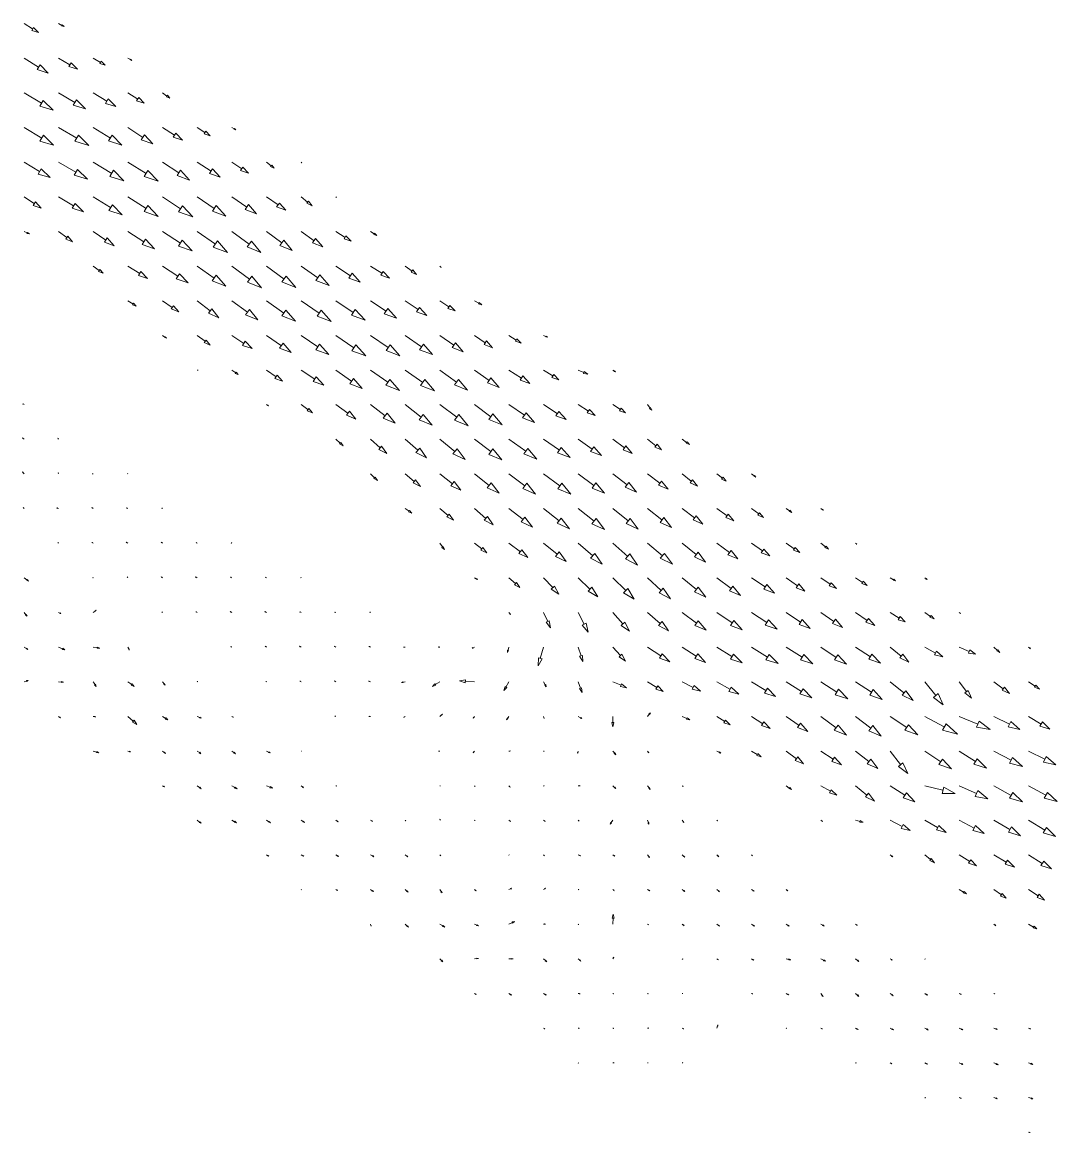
# Model space of a CAD drawing. Extents: x 64425 to 71228, y 9509 to 12475.
# Drawn here: x 68774 to 69522, y 10424 to 11226 of the extents above; entities that cross this region are included whole.
import ezdxf

# ---------------------------------------------------------------- set-up
doc = ezdxf.new("R2010")
doc.units = 0
doc.header["$MEASUREMENT"] = 0
doc.layers.get('0').update_dxf_attribs({"linetype": 'CONTINUOUS'})
doc.layers.add('vecors', color=7, linetype='CONTINUOUS', lineweight=13, true_color=0x0000d1)

# ---------------------------------------------------------------- blocks, each defined once
blk = doc.blocks.new('VECTOR')
at = {"color": 0}
for points in [[(0, 0, 0), (0.6, 0, 0)], [(1, 0, 0), (0.6, -0.1, 0), (0.6, 0.1, 0), (1, 0, 0)]]:
    blk.add_polyline3d(points, dxfattribs=at)

msp = doc.modelspace()

# ---------------------------------------------------------------- block references
at = {"layer": 'vecors'}
for p, xscale, yscale, rotation in [((68775, 11225), 12.1687159895, 12.1687159895, 328.6669054164), ((68800, 11225), 4.46586961619, 4.46586961619, 331.4165469661), ((68775, 11200), 20.5426169009, 20.5426169009, 328.5981632943), ((68800, 11200), 15.6473914305, 15.6473914305, 330.2989275495), ((68825, 11200), 9.97184896951, 9.97184896951, 330.4308053475), ((68850, 11200), 3.28189821692, 3.28189821692, 332.0982171233), ((68775, 11175), 24.4909018873, 24.4909018873, 329.3079335421), ((68800, 11175), 22.5353301386, 22.5353301386, 329.2201455675), ((68825, 11175), 19.0214220244, 19.0214220244, 328.8694039954), ((68850, 11175), 13.8934656184, 13.8934656184, 327.3734203683), ((68875, 11175), 6.35863212318, 6.35863212318, 324.3708271184), ((68775, 11150), 24.8983931678, 24.8983931678, 329.0291059559), ((68800, 11150), 25.2728446995, 25.2728446995, 329.2666820236), ((68825, 11150), 24.1352064288, 24.1352064288, 328.318177406), ((68850, 11150), 21.6029917083, 21.6029917083, 326.8157632922999), ((68875, 11150), 17.1096197051, 17.1096197051, 327.5849473554), ((68900, 11150), 11.020496813, 11.020496813, 326.9953699238), ((68925, 11150), 3.21895014426, 3.21895014426, 331.128286353), ((68775, 11125), 21.8085989609, 21.8085989609, 329.5015350228), ((68800, 11125), 24.093719443, 24.093719443, 329.6747039437), ((68825, 11125), 25.8770561816, 25.8770561816, 328.6914797904), ((68850, 11125), 25.7480996141, 25.7480996141, 327.7878461015), ((68875, 11125), 23.4081310489, 23.4081310489, 326.5468710709001), ((68900, 11125), 19.8083337934, 19.8083337934, 326.8039596075), ((68925, 11125), 14.3350135245, 14.3350135245, 326.1322822216001), ((68950, 11125), 7.04823778905, 7.04823778905, 322.3187308756), ((68975, 11125), 0.671815403283, 0.671815403283, 307.5720631705), ((68825, 11100), 24.5011694383, 24.5011694383, 327.9541755818), ((68850, 11100), 25.9634308919, 25.9634308919, 326.8757797436), ((68875, 11100), 26.1405225687, 26.1405225687, 326.2302969845), ((68900, 11100), 24.8001559438, 24.8001559438, 325.9270236226), ((68775, 11100), 14.9266835909, 14.9266835909, 326.5015409539999), ((68800, 11100), 21.0052553909, 21.0052553909, 328.9698200909), ((68925, 11100), 21.6978016964, 21.6978016964, 325.3945027428), ((68950, 11100), 16.9135736547, 16.9135736547, 324.8798549057), ((68975, 11100), 10.1209255452, 10.1209255452, 320.7703522263), ((69000, 11100), 0.612364781074, 0.612364781074, 315.2265582117), ((68775, 11075), 4.23291185008, 4.23291185008, 335.7614829722), ((68800, 11075), 12.4491163337, 12.4491163337, 323.4376519279), ((68825, 11075), 18.2344025023, 18.2344025023, 325.7374930322), ((68850, 11075), 22.8039901859, 22.8039901859, 326.9333464819), ((68875, 11075), 25.5522075182, 25.5522075182, 326.965735459), ((68900, 11075), 26.5392691327, 26.5392691327, 325.3863322727), ((68925, 11075), 25.8766943261, 25.8766943261, 324.1743105767), ((68950, 11075), 23.0116234092, 23.0116234092, 323.4778189865), ((68975, 11075), 19.1808264133, 19.1808264133, 324.4604095), ((69000, 11075), 13.160733808, 13.160733808, 327.5763446029), ((69025, 11075), 5.394696329380001, 5.394696329380001, 327.7583610965), ((68825, 11050), 8.76607166617, 8.76607166617, 324.3020170451), ((68850, 11050), 16.697446042, 16.697446042, 327.723510838), ((68875, 11050), 22.0724926784, 22.0724926784, 326.5663964233), ((68900, 11050), 25.1375498075, 25.1375498075, 324.87638857), ((68925, 11050), 26.4854555187, 26.4854555187, 323.4282623209), ((68950, 11050), 26.2325220532, 26.2325220532, 323.6889569364), ((68975, 11050), 24.4920608079, 24.4920608079, 325.2574384302), ((69000, 11050), 21.0736283634, 21.0736283634, 326.5993237816999), ((69025, 11050), 16.2874755272, 16.2874755272, 328.1175273105), ((69050, 11050), 10.3331355755, 10.3331355755, 324.1237074793), ((69075, 11050), 1.4560186781, 1.4560186781, 319.278162181), ((68850, 11025), 7.17695281492, 7.17695281492, 327.3376590456), ((68875, 11025), 14.1427701626, 14.1427701626, 325.8775726836), ((68900, 11025), 19.8915639273, 19.8915639273, 321.9458573511), ((68925, 11025), 23.2789392397, 23.2789392397, 323.659996779), ((68950, 11025), 25.5559295265, 25.5559295265, 324.6717659776), ((68975, 11025), 26.3702559967, 26.3702559967, 325.6494022537), ((69000, 11025), 25.299093912, 25.299093912, 326.517016336), ((69025, 11025), 22.5874918954, 22.5874918954, 326.1972338954), ((69050, 11025), 19.01715359, 19.01715359, 325.6651776899), ((69075, 11025), 13.3366872643, 13.3366872643, 326.4340300917), ((69100, 11025), 6.14836815081, 6.14836815081, 330.6638350297), ((68875, 11000), 3.53435986469, 3.53435986469, 324.6406372342), ((68900, 11000), 11.7799938762, 11.7799938762, 322.7408240236), ((68925, 11000), 17.4455201845, 17.4455201845, 326.7139880573999), ((68950, 11000), 21.7613316227, 21.7613316227, 325.0698868766), ((68975, 11000), 24.3028571288, 24.3028571288, 325.2218626951), ((69000, 11000), 26.1833524877, 26.1833524877, 325.5485051962), ((69025, 11000), 25.8796429937, 25.8796429937, 325.210939802), ((69050, 11000), 24.227146647, 24.227146647, 325.056928084), ((69075, 11000), 20.7179771235, 20.7179771235, 325.3413245291), ((69100, 11000), 15.8560402107, 15.8560402107, 326.0082504876), ((69125, 11000), 10.3573953898, 10.3573953898, 327.0900995062), ((69150, 11000), 3.05947329162, 3.05947329162, 333.1116048755), ((68900, 10975), 0.602059912413, 0.602059912413, 347.1917909992), ((68925, 10975), 5.67276875673, 5.67276875673, 324.216188863), ((68950, 10975), 14.0976222899, 14.0976222899, 324.6543978016), ((68975, 10975), 19.687862084, 19.687862084, 326.4295947434), ((69000, 10975), 23.1830882282, 23.1830882282, 325.1439042612), ((69025, 10975), 25.652567498, 25.652567498, 324.9838074937), ((69050, 10975), 26.0434316855, 26.0434316855, 324.6194147082), ((69075, 10975), 24.8408697756, 24.8408697756, 324.1220724891), ((69100, 10975), 21.8718558402, 21.8718558402, 324.9251515145), ((69125, 10975), 17.9597576627, 17.9597576627, 327.4754883251001), ((69150, 10975), 13.1158571138, 13.1158571138, 327.5483604496), ((69175, 10975), 7.397121851050001, 7.397121851050001, 337.0185251412), ((69200, 10975), 2.33643596936, 2.33643596936, 322.8168307512), ((68775, 10950), 1.01500144856, 1.01500144856, 138.68410192), ((68950, 10950), 1.81119557393, 1.81119557393, 328.258677682), ((68975, 10950), 10.111231613, 10.111231613, 323.9314351873), ((69000, 10950), 17.9037444432, 17.9037444432, 324.5174165486), ((69025, 10950), 22.1884744583, 22.1884744583, 323.1142347198), ((69050, 10950), 24.513235124, 24.513235124, 322.53712548), ((69075, 10950), 25.4823819517, 25.4823819517, 323.3796850281), ((69100, 10950), 24.6955565532, 24.6955565532, 324.1207839184), ((69125, 10950), 22.4973795709, 22.4973795709, 325.2417857335), ((69150, 10950), 19.5314532658, 19.5314532658, 326.5850078233), ((69175, 10950), 14.5309534749, 14.5309534749, 327.0269718302), ((69200, 10950), 10.7938432994, 10.7938432994, 327.0801525075), ((69225, 10950), 5.05163576007, 5.05163576007, 306.938766689), ((68775, 10925), 1.47291691576, 1.47291691576, 133.530097549), ((68800, 10925), 0.912682258469, 0.912682258469, 124.084705358), ((69025, 10925), 15.6326688406, 15.6326688406, 318.76908487), ((69050, 10925), 20.2888973371, 20.2888973371, 319.180865545), ((69075, 10925), 23.45037775, 23.45037775, 321.6642320142), ((69100, 10925), 24.7304807525, 24.7304807525, 323.1663552968), ((69125, 10925), 24.6552237213, 24.6552237213, 324.5896126554), ((69150, 10925), 23.1421893632, 23.1421893632, 325.3360564056), ((69175, 10925), 20.5061417236, 20.5061417236, 325.1744380608), ((69200, 10925), 17.3377131377, 17.3377131377, 323.6553383831), ((69225, 10925), 12.6966428425, 12.6966428425, 322.7127193098), ((69000, 10925), 7.13112686543, 7.13112686543, 318.7029464592), ((69250, 10925), 6.414552055290001, 6.414552055290001, 324.3943030771), ((68775, 10900), 1.89959740253, 1.89959740253, 127.28672336), ((69075, 10900), 19.337833869, 19.337833869, 322.400834544), ((69100, 10900), 22.6408691379, 22.6408691379, 322.1995385882), ((69125, 10900), 24.047486373, 24.047486373, 322.9232263032), ((69150, 10900), 24.3575595071, 24.3575595071, 323.4825056653), ((69175, 10900), 23.4379204386, 23.4379204386, 323.5054043542), ((69200, 10900), 21.5760411986, 21.5760411986, 322.1745586673999), ((68800, 10900), 0.99411310325, 0.99411310325, 117.575159946), ((68825, 10900), 0.870994352894, 0.870994352894, 168.22807823), ((68850, 10900), 0.336242770143, 0.336242770143, 144.502370149), ((69025, 10900), 7.008729369330001, 7.008729369330001, 316.2788811744), ((69050, 10900), 14.2764213222, 14.2764213222, 320.8523801023), ((69225, 10900), 18.5034180028, 18.5034180028, 323.289856596), ((69250, 10900), 14.0121422716, 14.0121422716, 321.3671671654), ((69275, 10900), 8.4507592756, 8.4507592756, 322.0505390545), ((69300, 10900), 3.83235295288, 3.83235295288, 323.7628018189), ((68775, 10875), 0.940239053343, 0.940239053343, 125.081432901), ((68800, 10875), 1.4782656489, 1.4782656489, 161.444591049), ((68825, 10875), 1.32550731693, 1.32550731693, 143.601641007), ((68850, 10875), 1.208778461, 1.208778461, 150.153265369), ((68875, 10875), 0.754267129165, 0.754267129165, 149.191189358), ((69050, 10875), 5.8287541302, 5.8287541302, 325.6113994798), ((69075, 10875), 12.9909942765, 12.9909942765, 320.2243866678), ((69100, 10875), 18.1024857497, 18.1024857497, 319.0793539776), ((69125, 10875), 21.5126549754, 21.5126549754, 321.6856152637), ((69150, 10875), 23.6226183719, 23.6226183719, 321.9388290216), ((69175, 10875), 24.3235635502, 24.3235635502, 321.3786162164), ((69200, 10875), 23.6297713932, 23.6297713932, 320.8519759519), ((69225, 10875), 22.0494699261, 22.0494699261, 321.6338955155), ((69250, 10875), 18.6498751203, 18.6498751203, 323.0555086658), ((69275, 10875), 15.0781872475, 15.0781872475, 324.4059892443), ((69300, 10875), 10.8126156842, 10.8126156842, 323.542806721), ((69325, 10875), 5.02500563246, 5.02500563246, 326.2428345575), ((69350, 10875), 2.24522879823, 2.24522879823, 326.1932357093), ((68800, 10850), 0.8133220108750001, 0.8133220108750001, 142.673670391), ((68825, 10850), 1.2181596885, 1.2181596885, 149.518841085), ((68850, 10850), 1.41114924162, 1.41114924162, 147.400588323), ((68875, 10850), 1.28866877506, 1.28866877506, 146.297742485), ((68900, 10850), 0.949849990496, 0.949849990496, 148.016388764), ((68925, 10850), 0.484373914899, 0.484373914899, 148.916700824), ((69075, 10850), 5.706628262000001, 5.706628262000001, 307.2734851555), ((69100, 10850), 11.3259287573, 11.3259287573, 322.6914112727), ((69125, 10850), 17.1106027742, 17.1106027742, 323.1885310234), ((69150, 10850), 21.0345079986, 21.0345079986, 321.0759480015), ((69175, 10850), 23.0276670817, 23.0276670817, 318.947214125), ((69200, 10850), 23.8009973766, 23.8009973766, 318.3455508412), ((69225, 10850), 23.4840897979, 23.4840897979, 319.656229128), ((69250, 10850), 21.6949904793, 21.6949904793, 321.1342974973001), ((69275, 10850), 18.9263831458, 18.9263831458, 323.5016504246), ((69300, 10850), 16.0423338246, 16.0423338246, 324.9770505337), ((69325, 10850), 11.932521472, 11.932521472, 325.8272038206), ((69350, 10850), 7.177259983939999, 7.177259983939999, 322.6602898856), ((69375, 10850), 1.3931021807, 1.3931021807, 325.3215944884), ((68775, 10825), 4.033658937119999, 4.033658937119999, 324.2432489072), ((68825, 10825), 0.366824113233, 0.366824113233, 156.550529431), ((68850, 10825), 0.950026895915, 0.950026895915, 124.976944577), ((68875, 10825), 1.22906207359, 1.22906207359, 148.596526402), ((68900, 10825), 1.34305883104, 1.34305883104, 151.24695936), ((68925, 10825), 1.17460233258, 1.17460233258, 149.880911511), ((68950, 10825), 0.881810193365, 0.881810193365, 151.181539466), ((68975, 10825), 0.378774009941, 0.378774009941, 139.472186747), ((69100, 10825), 2.65063506459, 2.65063506459, 330.5074239837), ((69125, 10825), 10.4954348403, 10.4954348403, 318.6832378128), ((69150, 10825), 16.1535519661, 16.1535519661, 313.3633339252), ((69175, 10825), 19.5722157464, 19.5722157464, 315.8991784259), ((69200, 10825), 21.6971120599, 21.6971120599, 315.1661449422), ((69225, 10825), 22.342234446, 22.342234446, 317.4509326100001), ((69250, 10825), 22.0741831536, 22.0741831536, 320.5577826741), ((69275, 10825), 21.3918717803, 21.3918717803, 323.4580263219), ((69300, 10825), 19.9429040488, 19.9429040488, 326.6889430534), ((69325, 10825), 16.6194773658, 16.6194773658, 324.4911142188), ((69350, 10825), 13.7201537862, 13.7201537862, 325.8106740564), ((69375, 10825), 10.2156137781, 10.2156137781, 327.4121964025), ((69400, 10825), 4.58843655598, 4.58843655598, 331.1529282599), ((69425, 10825), 2.11212841105, 2.11212841105, 324.9872678755), ((68775, 10800), 3.51843492154, 3.51843492154, 308.8577623902), ((68800, 10800), 1.85905711519, 1.85905711519, 333.971267079), ((68825, 10800), 2.74829327143, 2.74829327143, 40.0584758994), ((68875, 10800), 0.66188460448, 0.66188460448, 147.114196544), ((68900, 10800), 1.06112340385, 1.06112340385, 149.700846236), ((68925, 10800), 1.27431225141, 1.27431225141, 151.792453681), ((68950, 10800), 1.34756362786, 1.34756362786, 150.697712655), ((68975, 10800), 1.05867221135, 1.05867221135, 150.515751905), ((69000, 10800), 0.8379729395919999, 0.8379729395919999, 161.488346032), ((69025, 10800), 0.375778919114, 0.375778919114, 149.804520452), ((69125, 10800), 1.78779630958, 1.78779630958, 310.4991505338), ((69150, 10800), 12.0056700952, 12.0056700952, 293.9081411108), ((69175, 10800), 15.862250228, 15.862250228, 296.4041357702), ((69200, 10800), 18.0874586195, 18.0874586195, 311.632572669), ((69225, 10800), 20.1499235174, 20.1499235174, 319.0968991389), ((69250, 10800), 21.4702531852, 21.4702531852, 323.3798947883), ((69275, 10800), 22.2135720015, 22.2135720015, 325.7257826605), ((69300, 10800), 22.0352231519, 22.0352231519, 326.8142284889), ((69325, 10800), 20.8672140278, 20.8672140278, 326.7212624109), ((69350, 10800), 19.0961429767, 19.0961429767, 325.6908410777), ((69375, 10800), 16.8894577271, 16.8894577271, 325.9342334786), ((69400, 10800), 12.8771126575, 12.8771126575, 327.8617653457), ((69425, 10800), 8.30960636521, 8.30960636521, 325.6608246083), ((69450, 10800), 1.20792989253, 1.20792989253, 322.4854630715), ((68775, 10775), 3.30519344389, 3.30519344389, 328.2005132766), ((68800, 10775), 4.97591552165, 4.97591552165, 336.0797759502), ((68825, 10775), 4.72636177814, 4.72636177814, 352.08308596787), ((68850, 10775), 2.31466980668, 2.31466980668, 295.6975321434), ((68925, 10775), 0.794441028318, 0.794441028318, 149.189374917), ((68950, 10775), 1.18073370367, 1.18073370367, 146.939537478), ((68975, 10775), 1.32265091046, 1.32265091046, 153.21823738), ((69000, 10775), 1.18824880515, 1.18824880515, 150.991187762), ((69025, 10775), 1.27559839755, 1.27559839755, 153.974309976), ((69050, 10775), 1.10697060904, 1.10697060904, 183.063868814), ((69075, 10775), 0.8618864324079999, 0.8618864324079999, 170.600675453), ((69100, 10775), 1.8338527829, 1.8338527829, 205.47622988), ((69125, 10775), 3.90949187424, 3.90949187424, 254.749893815), ((69150, 10775), 14.1051121283, 14.1051121283, 253.5638271110001), ((69175, 10775), 11.0248682466, 11.0248682466, 287.9515558589), ((69200, 10775), 13.708997395, 13.708997395, 311.9912299423), ((69225, 10775), 19.169520166, 19.169520166, 326.3861207928), ((69250, 10775), 20.1834766172, 20.1834766172, 326.7530461688), ((69275, 10775), 21.5020956656, 21.5020956656, 327.8539578962), ((69300, 10775), 22.6004605253, 22.6004605253, 328.2315974005), ((69325, 10775), 22.801559648, 22.801559648, 327.7543753101), ((69350, 10775), 22.366572523, 22.366572523, 326.6663642269), ((69375, 10775), 21.470454543, 21.470454543, 327.0982756411), ((69400, 10775), 17.2874913637, 17.2874913637, 321.209177382), ((69425, 10775), 14.8692721166, 14.8692721166, 331.4000800708), ((69450, 10775), 12.8581173285, 12.8581173285, 336.2146458726), ((69475, 10775), 5.75903286112, 5.75903286112, 316.7832413168), ((69500, 10775), 1.84910725341, 1.84910725341, 318.5137998175001), ((68775, 10750), 3.11811971101, 3.11811971101, 16.1720087171), ((68800, 10750), 3.4319824095, 3.4319824095, 354.27753019905), ((68825, 10750), 3.9333527598, 3.9333527598, 302.5361798852), ((68850, 10750), 5.72073740564, 5.72073740564, 323.3804899023), ((68875, 10750), 3.10495266517, 3.10495266517, 308.2657232671), ((68900, 10750), 0.451532979999, 0.451532979999, 49.2745809266), ((68950, 10750), 0.483371054213, 0.483371054213, 148.538073612), ((68975, 10750), 0.995740123625, 0.995740123625, 150.807566997), ((69000, 10750), 1.19082903907, 1.19082903907, 144.128483752), ((69025, 10750), 1.46844433496, 1.46844433496, 161.647948754), ((69050, 10750), 2.63470649568, 2.63470649568, 193.720057179), ((69075, 10750), 6.242717030110001, 6.242717030110001, 212.270020697), ((69100, 10750), 10.822720765, 10.822720765, 176.705028628), ((69125, 10750), 7.298884026260001, 7.298884026260001, 240.133391945), ((69150, 10750), 4.203834612230001, 4.203834612230001, 297.6333591701), ((69175, 10750), 8.13589214156, 8.13589214156, 289.38998509), ((69200, 10750), 10.6341169219, 10.6341169219, 336.2802280185), ((69225, 10750), 13.1724370335, 13.1724370335, 328.2808699124), ((69250, 10750), 14.8737429559, 14.8737429559, 333.0311466088), ((69275, 10750), 18.2090627743, 18.2090627743, 330.2192429333001), ((69300, 10750), 20.450649413, 20.450649413, 328.5142279990999), ((69325, 10750), 21.8623571729, 21.8623571729, 328.0437530694001), ((69350, 10750), 23.0146016553, 23.0146016553, 327.5902392068), ((69375, 10750), 23.2019337743, 23.2019337743, 326.8136131464), ((69400, 10750), 21.4929825381, 21.4929825381, 321.0134375211), ((69425, 10750), 21.3060757306, 21.3060757306, 309.061393042), ((69450, 10750), 14.7374335256, 14.7374335256, 306.4230614155), ((69475, 10750), 13.9938900962, 13.9938900962, 323.0161665812), ((69500, 10750), 9.50541571237, 9.50541571237, 326.1546733564), ((68825, 10725), 1.77578015206, 1.77578015206, 349.7143206272), ((68850, 10725), 8.59296342483, 8.59296342483, 317.9846943646), ((68875, 10725), 4.49191929726, 4.49191929726, 325.831199107), ((68900, 10725), 3.23024589702, 3.23024589702, 336.5013308709), ((69000, 10725), 0.8491972973649999, 0.8491972973649999, 157.548517888), ((69075, 10725), 2.64167690277, 2.64167690277, 40.66603935219999), ((69125, 10725), 2.97518982483, 2.97518982483, 233.932787234), ((69175, 10725), 3.12518445726, 3.12518445726, 328.5217805972), ((69225, 10725), 3.31457662217, 3.31457662217, 52.2548266305), ((69250, 10725), 6.00693733356, 6.00693733356, 335.9660941717), ((69275, 10725), 11.367511434, 11.367511434, 327.6895787388), ((69300, 10725), 16.0934499367, 16.0934499367, 326.8445153452), ((69325, 10725), 18.996836807, 18.996836807, 325.1736864327), ((69350, 10725), 23.0133584045, 23.0133584045, 323.786560807), ((69375, 10725), 23.4564368597, 23.4564368597, 322.852080749), ((69400, 10725), 24.148215026, 24.148215026, 326.4019737931), ((69425, 10725), 26.8492203947, 26.8492203947, 331.6266488623), ((69450, 10725), 24.1880597334, 24.1880597334, 337.2219745938), ((69475, 10725), 20.788175888, 20.788175888, 333.2331823406), ((69500, 10725), 17.8421863985, 17.8421863985, 328.7483867096), ((68800, 10725), 1.75580922148, 1.75580922148, 319.7172082008), ((68925, 10725), 1.24702065689, 1.24702065689, 333.9586191982), ((69025, 10725), 1.21297240178, 1.21297240178, 179.880454739), ((69050, 10725), 1.17273885988, 1.17273885988, 218.429134707), ((69100, 10725), 1.41927665159, 1.41927665159, 237.659196207), ((69150, 10725), 1.68706894008, 1.68706894008, 284.5297218434), ((69200, 10725), 7.442024685510002, 7.442024685510002, 269.7834666016), ((69325, 10700), 15.5077754476, 15.5077754476, 323.6533828324), ((69350, 10700), 17.9430626457, 17.9430626457, 326.4141093998), ((69375, 10700), 20.5436638001, 20.5436638001, 322.5504662694), ((69400, 10700), 20.6868771821, 20.6868771821, 308.083757892), ((69425, 10700), 23.2787432036, 23.2787432036, 326.3363040267), ((69450, 10700), 23.2159209836, 23.2159209836, 327.4720265921), ((69475, 10700), 23.3449225272, 23.3449225272, 331.573519296), ((69500, 10700), 21.9551426025, 21.9551426025, 333.0948187191), ((68825, 10700), 4.14935153421, 4.14935153421, 341.5958119016), ((68850, 10700), 1.94394103556, 1.94394103556, 344.1609446471001), ((68875, 10700), 2.75101379562, 2.75101379562, 318.1128018824), ((68900, 10700), 3.25884531652, 3.25884531652, 323.9737730029), ((68925, 10700), 3.190155229, 3.190155229, 322.328311189), ((68950, 10700), 2.83447303341, 2.83447303341, 333.2516813367), ((68975, 10700), 0.243711057074, 0.243711057074, 305.7972534069), ((69075, 10700), 0.8071836547319999, 0.8071836547319999, 189.734884416), ((69100, 10700), 1.58088169447, 1.58088169447, 234.488599811), ((69125, 10700), 0.839279042544, 0.839279042544, 356.25650664577), ((69150, 10700), 0.409771137463, 0.409771137463, 317.0377081418), ((69175, 10700), 1.73801735707, 1.73801735707, 252.76193407), ((69200, 10700), 3.41691760206, 3.41691760206, 308.7264272478), ((69225, 10700), 1.47991689304, 1.47991689304, 305.4357095369), ((69275, 10700), 3.32742122465, 3.32742122465, 332.1946688391001), ((69300, 10700), 8.11448965651, 8.11448965651, 329.4285716643), ((69425, 10675), 22.6651002427, 22.6651002427, 345.6626864543), ((69450, 10675), 22.7027354839, 22.7027354839, 335.5442190326), ((69475, 10675), 23.7653470087, 23.7653470087, 330.490850165), ((69500, 10675), 23.6281745851, 23.6281745851, 330.8631042988), ((68875, 10675), 1.58276019809, 1.58276019809, 325.5892964782), ((68900, 10675), 3.55676600966, 3.55676600966, 322.4335888009), ((68925, 10675), 4.36277179662, 4.36277179662, 329.1028061446), ((68950, 10675), 4.70178397818, 4.70178397818, 336.5920507756), ((68975, 10675), 2.32670849369, 2.32670849369, 318.1521470806), ((69000, 10675), 0.646176291174, 0.646176291174, 328.8815105862), ((69075, 10675), 0.555977762952, 0.555977762952, 323.3399858141), ((69100, 10675), 0.786534497453, 0.786534497453, 317.2886177811), ((69125, 10675), 1.37323779086, 1.37323779086, 305.3070214476), ((69150, 10675), 0.42372872254, 0.42372872254, 316.8558787477), ((69175, 10675), 1.35067030942, 1.35067030942, 356.45209768878), ((69200, 10675), 2.92068335897, 2.92068335897, 314.5679585791), ((69225, 10675), 3.30104306896, 3.30104306896, 306.7179439667), ((69250, 10675), 0.924195564609, 0.924195564609, 316.2096103698), ((69325, 10675), 4.78913751003, 4.78913751003, 323.9642532698), ((69350, 10675), 13.405613471, 13.405613471, 329.5274508867001), ((69375, 10675), 17.8828159699, 17.8828159699, 320.9037467847), ((69400, 10675), 21.27829204, 21.27829204, 326.9319810248001), ((68900, 10650), 3.53510626963, 3.53510626963, 322.6876184628), ((68925, 10650), 3.68455024381, 3.68455024381, 331.4371663332), ((68950, 10650), 3.5288843108, 3.5288843108, 327.3865541154), ((68975, 10650), 2.81198704724, 2.81198704724, 326.6304374503), ((69000, 10650), 2.12356006961, 2.12356006961, 326.5189525873), ((69025, 10650), 1.79087988419, 1.79087988419, 336.3166486011), ((69050, 10650), 0.745082787401, 0.745082787401, 323.2970581052), ((69075, 10650), 0.84363913505, 0.84363913505, 57.95301011180001), ((69100, 10650), 0.593904527523, 0.593904527523, 320.7718691447), ((69125, 10650), 1.30010817516, 1.30010817516, 325.1409700057), ((69150, 10650), 1.450192844, 1.450192844, 327.0252052277), ((69175, 10650), 0.8554841258310001, 0.8554841258310001, 317.1424478686), ((69200, 10650), 3.395976620209999, 3.395976620209999, 234.074710519), ((69225, 10650), 2.96865679937, 2.96865679937, 289.3912404454), ((69250, 10650), 1.97319942398, 1.97319942398, 310.1771844115), ((69275, 10650), 0.696066132518, 0.696066132518, 321.8678221973), ((69350, 10650), 1.5626931728, 1.5626931728, 328.5811545449), ((69375, 10650), 5.82484484156, 5.82484484156, 346.9230228983), ((69400, 10650), 16.2459037137, 16.2459037137, 332.8538178658001), ((69425, 10650), 17.8640330586, 17.8640330586, 330.9191366162), ((69450, 10650), 20.2616202536, 20.2616202536, 332.3147175427001), ((69475, 10650), 22.1909542184, 22.1909542184, 329.7491334781001), ((69500, 10650), 22.7234533938, 22.7234533938, 328.7761179823), ((68950, 10625), 1.9168556351, 1.9168556351, 330.3429717537), ((68975, 10625), 2.09481203182, 2.09481203182, 334.1447458673001), ((69000, 10625), 2.26793982071, 2.26793982071, 328.2931910474001), ((69025, 10625), 2.80191487983, 2.80191487983, 333.3874310437), ((69050, 10625), 2.38156276466, 2.38156276466, 327.159036588), ((69075, 10625), 0.979394655013, 0.979394655013, 326.481281137), ((69125, 10625), 0.2072911045, 0.2072911045, 330.2470670907), ((69150, 10625), 0.874250821649, 0.874250821649, 316.9897735382), ((69175, 10625), 1.59484980016, 1.59484980016, 339.368054315), ((69200, 10625), 1.75472591362, 1.75472591362, 327.0526567011), ((69225, 10625), 2.39553977386, 2.39553977386, 308.5442428378), ((69250, 10625), 2.51838170964, 2.51838170964, 317.850478656), ((69275, 10625), 2.01073466176, 2.01073466176, 318.2338484803), ((69300, 10625), 0.9869673603229999, 0.9869673603229999, 319.5481347595), ((69400, 10625), 2.55639093218, 2.55639093218, 324.9246968356), ((69425, 10625), 9.017054446860001, 9.017054446860001, 321.4340642888), ((69450, 10625), 14.773683041, 14.773683041, 327.8898229721), ((69475, 10625), 17.2181504558, 17.2181504558, 329.2631749947), ((69500, 10625), 19.3226804783, 19.3226804783, 328.4996833692), ((68975, 10600), 0.355351654164, 0.355351654164, 332.743843552), ((69000, 10600), 1.34390770829, 1.34390770829, 329.2155749447), ((69025, 10600), 2.59621321492, 2.59621321492, 325.355142155), ((69050, 10600), 2.80851188407, 2.80851188407, 320.6405694354), ((69075, 10600), 2.94754905099, 2.94754905099, 306.5688797924), ((69100, 10600), 1.58797135822, 1.58797135822, 323.1034020175), ((69125, 10600), 2.13479999051, 2.13479999051, 26.5155412412), ((69150, 10600), 1.69739195386, 1.69739195386, 37.9289246941), ((69175, 10600), 0.340183396002, 0.340183396002, 349.4811566481), ((69200, 10600), 1.22628539131, 1.22628539131, 319.9135283708), ((69225, 10600), 2.0190867908, 2.0190867908, 330.3285324041), ((69250, 10600), 2.45628410951, 2.45628410951, 324.1781911797), ((69275, 10600), 2.55301667949, 2.55301667949, 322.8982458913), ((69300, 10600), 2.32531139337, 2.32531139337, 327.3357306494), ((69325, 10600), 1.55120812468, 1.55120812468, 324.1592123387), ((69450, 10600), 5.94805236923, 5.94805236923, 329.7267672044), ((69475, 10600), 10.8887899926, 10.8887899926, 324.6770763925), ((69500, 10600), 13.8697247104, 13.8697247104, 326.5952680262999), ((69200, 10575), 7.367145253260001, 7.367145253260001, 87.9751292548), ((69025, 10575), 1.5860377167, 1.5860377167, 292.3946935744), ((69050, 10575), 3.356077315309999, 3.356077315309999, 319.6616966208), ((69075, 10575), 4.23516499949, 4.23516499949, 329.7755697615), ((69100, 10575), 3.2342081282, 3.2342081282, 337.3522933925), ((69125, 10575), 4.57361158204, 4.57361158204, 26.8052781734), ((69150, 10575), 1.24003447386, 1.24003447386, 5.17502867554), ((69175, 10575), 0.553082014135, 0.553082014135, 300.4922599478), ((69225, 10575), 0.834898939258, 0.834898939258, 333.8667176002), ((69250, 10575), 1.85546640433, 1.85546640433, 324.7885474134), ((69275, 10575), 2.40675295815, 2.40675295815, 324.938093772), ((69300, 10575), 2.66365525772, 2.66365525772, 327.3086850899001), ((69325, 10575), 2.70351607816, 2.70351607816, 327.6492105606), ((69350, 10575), 2.79459836632, 2.79459836632, 332.3860736005), ((69375, 10575), 1.63552172615, 1.63552172615, 331.1744214462001), ((69475, 10575), 1.76899608569, 1.76899608569, 323.5671700738), ((69500, 10575), 6.9073422161, 6.9073422161, 330.5029053718), ((69075, 10550), 3.04255383282, 3.04255383282, 317.5866612369), ((69100, 10550), 2.94444635952, 2.94444635952, 7.26870076861), ((69125, 10550), 2.94500157782, 2.94500157782, 0.989570935501), ((69150, 10550), 3.12299964132, 3.12299964132, 316.1052042593), ((69175, 10550), 2.51063180897, 2.51063180897, 318.0855244814), ((69200, 10550), 1.43810256635, 1.43810256635, 60.7240972791), ((69250, 10550), 0.599633584651, 0.599633584651, 340.1392067054), ((69275, 10550), 1.40863184476, 1.40863184476, 326.4816193771001), ((69300, 10550), 2.02009590481, 2.02009590481, 328.4039362177999), ((69325, 10550), 3.40773033788, 3.40773033788, 348.6630329484), ((69350, 10550), 3.81388920603, 3.81388920603, 333.9858938518), ((69375, 10550), 3.23544487214, 3.23544487214, 321.483595377), ((69400, 10550), 1.9130926517, 1.9130926517, 329.511873922), ((69425, 10550), 0.5229794479909999, 0.5229794479909999, 332.0295618637), ((69100, 10525), 1.43318434661, 1.43318434661, 333.0727639185), ((69125, 10525), 2.07957202529, 2.07957202529, 325.7454116973), ((69150, 10525), 2.19490307815, 2.19490307815, 329.4546171241), ((69175, 10525), 1.31796405685, 1.31796405685, 351.2545883594399), ((69200, 10525), 0.523431968116, 0.523431968116, 337.0265409879), ((69225, 10525), 0.411369474227, 0.411369474227, 330.7747160379), ((69250, 10525), 0.364006853217, 0.364006853217, 13.7435246804), ((69300, 10525), 1.00923286133, 1.00923286133, 348.3447338765), ((69325, 10525), 2.19395441726, 2.19395441726, 331.1045788439), ((69350, 10525), 2.68122928353, 2.68122928353, 307.7577227702), ((69375, 10525), 3.21467521396, 3.21467521396, 320.0089744668), ((69400, 10525), 2.87470382125, 2.87470382125, 325.8729845371), ((69425, 10525), 2.3150634644, 2.3150634644, 328.6821124662001), ((69450, 10525), 1.56739796622, 1.56739796622, 334.0130307232), ((69475, 10525), 0.60146008945, 0.60146008945, 333.2862447081), ((69275, 10500), 2.48662751797, 2.48662751797, 70.4654900724), ((69150, 10500), 0.967182088326, 0.967182088326, 323.4488207032), ((69175, 10500), 0.792125871579, 0.792125871579, 341.9568028957), ((69200, 10500), 0.595834968993, 0.595834968993, 336.2099987638), ((69225, 10500), 0.829793231191, 0.829793231191, 1.66523986428), ((69250, 10500), 1.3069489646, 1.3069489646, 333.8320107152), ((69325, 10500), 0.319688234244, 0.319688234244, 330.6219461277), ((69350, 10500), 1.38820832626, 1.38820832626, 333.0119685315), ((69375, 10500), 2.21584354362, 2.21584354362, 331.1341639971999), ((69400, 10500), 2.74621157763, 2.74621157763, 331.747859877), ((69425, 10500), 2.96428178381, 2.96428178381, 331.6701715084999), ((69450, 10500), 2.89432026525, 2.89432026525, 334.6467899085), ((69475, 10500), 2.48567394494, 2.48567394494, 335.7321322623), ((69500, 10500), 1.64087233943, 1.64087233943, 338.3684527137), ((69175, 10475), 0.345675959228, 0.345675959228, 302.9005203273), ((69200, 10475), 0.80775736251, 0.80775736251, 4.01081697489), ((69225, 10475), 0.336418889114, 0.336418889114, 0.3155478168069999), ((69250, 10475), 0.5371133712839999, 0.5371133712839999, 4.112554776459999), ((69375, 10475), 0.533322958765, 0.533322958765, 331.1587629226), ((69400, 10475), 1.48755254634, 1.48755254634, 331.4165217628), ((69425, 10475), 2.35144990373, 2.35144990373, 332.2808485039), ((69450, 10475), 2.97775071635, 2.97775071635, 333.0210445434), ((69475, 10475), 3.26287967023, 3.26287967023, 333.8548701799999), ((69500, 10475), 3.20733905469, 3.20733905469, 338.9881367624001), ((69425, 10450), 0.740234614922, 0.740234614922, 328.4159610875), ((69450, 10450), 1.65668750378, 1.65668750378, 331.2075311473999), ((69475, 10450), 2.57252714835, 2.57252714835, 338.4225966926), ((69500, 10450), 3.25634683102, 3.25634683102, 341.8529379339), ((69500, 10425), 1.19412113329, 1.19412113329, 338.8802090902)]:
    msp.add_blockref('VECTOR', p, dxfattribs=dict(at, xscale=xscale, yscale=yscale, rotation=rotation))

doc.saveas('drawing.dxf')
